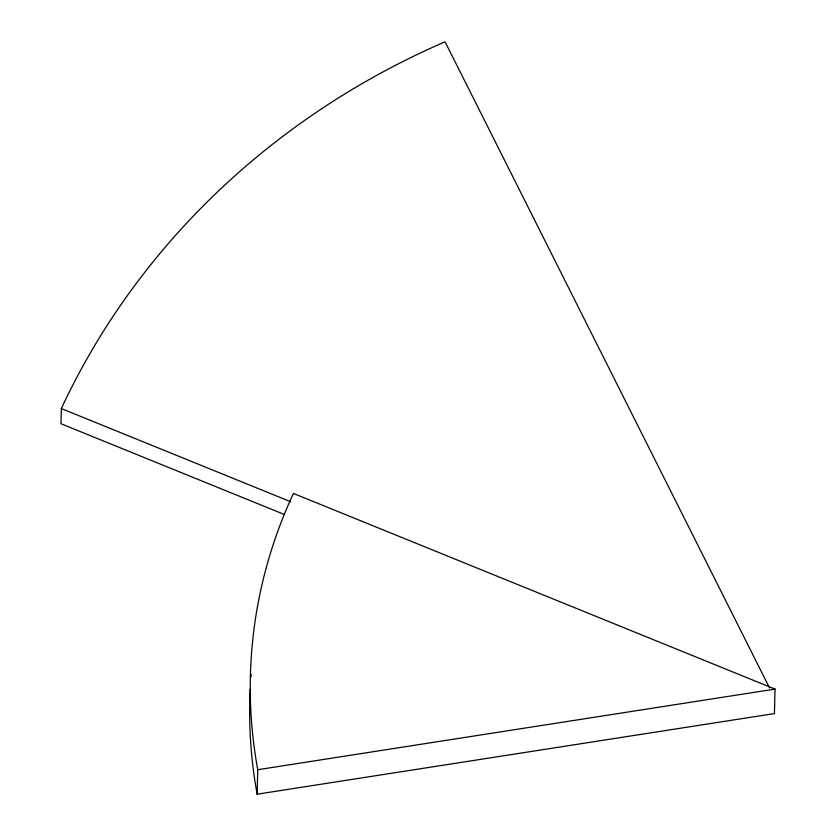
<?xml version="1.0" encoding="UTF-8"?>
<svg xmlns="http://www.w3.org/2000/svg" width="836" height="836" viewBox="0 0 836 836"><rect width="100%" height="100%" fill="white"/><g stroke="black" fill="none" stroke-linecap="round" stroke-linejoin="round"><path stroke-width="1.25" d="M769.538 687.923L445.065 41.8A777.459 723.851 1.4 0 0 61.341 408.564L60.965 423.727L284.376 514.495M257.143 794.2L257.749 769.716A524.799 488.621 1.4 0 1 293.426 493.439L775.035 689.094L774.429 713.578L257.143 794.2A524.799 488.621 1.4 0 1 250.204 689.345M257.749 769.716L775.035 689.094M61.341 408.564L290.782 501.778M250.988 676.982A524.799 488.621 1.4 0 1 251.187 674.516"/></g></svg>
